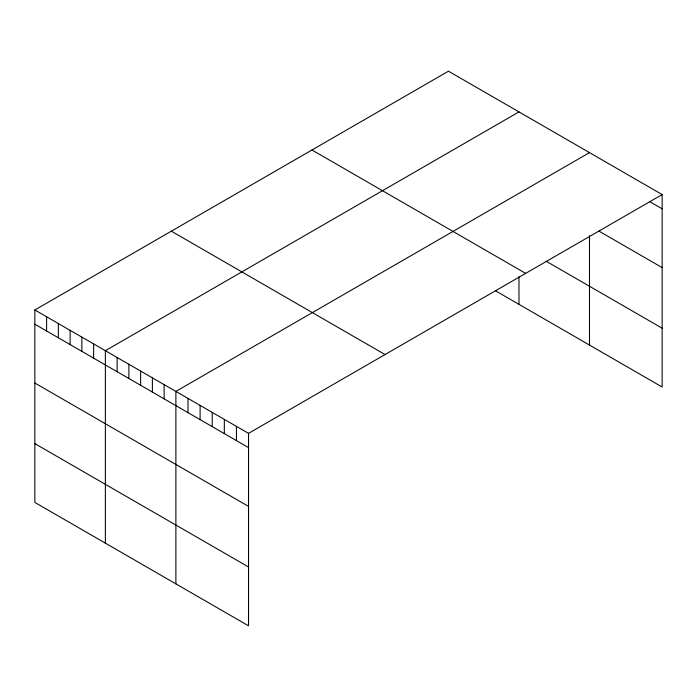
<?xml version="1.0" encoding="UTF-8"?>
<svg xmlns="http://www.w3.org/2000/svg" width="697" height="697" viewBox="0 0 697 697"><rect width="100%" height="100%" fill="white"/><g stroke="black" fill="none" stroke-linecap="round" stroke-linejoin="round"><path stroke-width="1.05" d="M34.85 309.982L248.541 433.36L248.541 625.81L34.85 502.432L34.85 309.982L448.459 71.19L662.15 194.568L662.15 387.018L495.471 290.78M518.977 111.903L105.369 350.696L105.369 543.146M589.496 152.617L175.888 391.409L175.888 583.859M248.541 433.36L662.15 194.568M650.04 201.808L662.15 208.795M598.81 231.038L662.15 267.613M546.099 261.201L662.15 328.2M311.968 149.994L525.66 273.372M171.34 231.186L385.032 354.555M34.85 324.218L248.541 447.587M34.85 383.028L248.541 506.405M34.85 443.623L248.541 566.992M589.496 235.76L589.496 345.067M518.977 276.552L518.977 304.354M236.431 426.372L236.431 440.6M224.329 419.376L224.329 433.604M212.219 412.389L212.219 426.616M200.109 405.393L200.109 419.629M187.998 398.405L187.998 412.633M164.135 384.631L164.135 398.858M152.382 377.844L152.382 392.071M140.628 371.057L140.628 385.284M128.875 364.27L128.875 378.497M117.122 357.483L117.122 371.71M93.616 343.917L93.616 358.145M81.863 337.13L81.863 351.358M70.109 330.343L70.109 344.571M58.356 323.556L58.356 337.784M46.603 316.769L46.603 330.997"/></g></svg>
